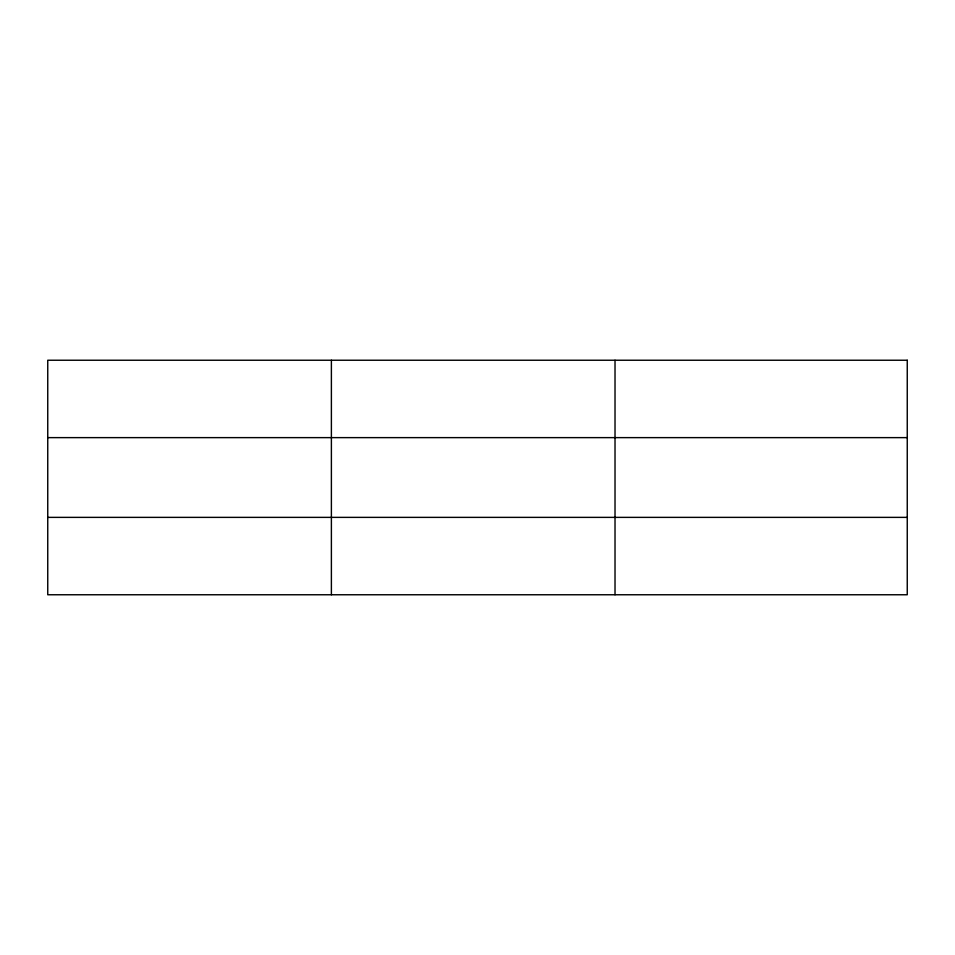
<?xml version="1.0" encoding="UTF-8"?>
<svg xmlns="http://www.w3.org/2000/svg" width="955" height="955" viewBox="0 0 955 955"><rect width="100%" height="100%" fill="white"/><g stroke="black" fill="none" stroke-linecap="round" stroke-linejoin="round"><path stroke-width="1.43" d="M331.385 360.238L331.385 594.762M615.02 360.238L615.02 594.762M47.75 437.629L907.25 437.629M47.75 517.371L907.25 517.371M907.25 360.238L907.25 594.762L47.75 594.762L47.75 360.238L907.25 360.238"/></g></svg>
